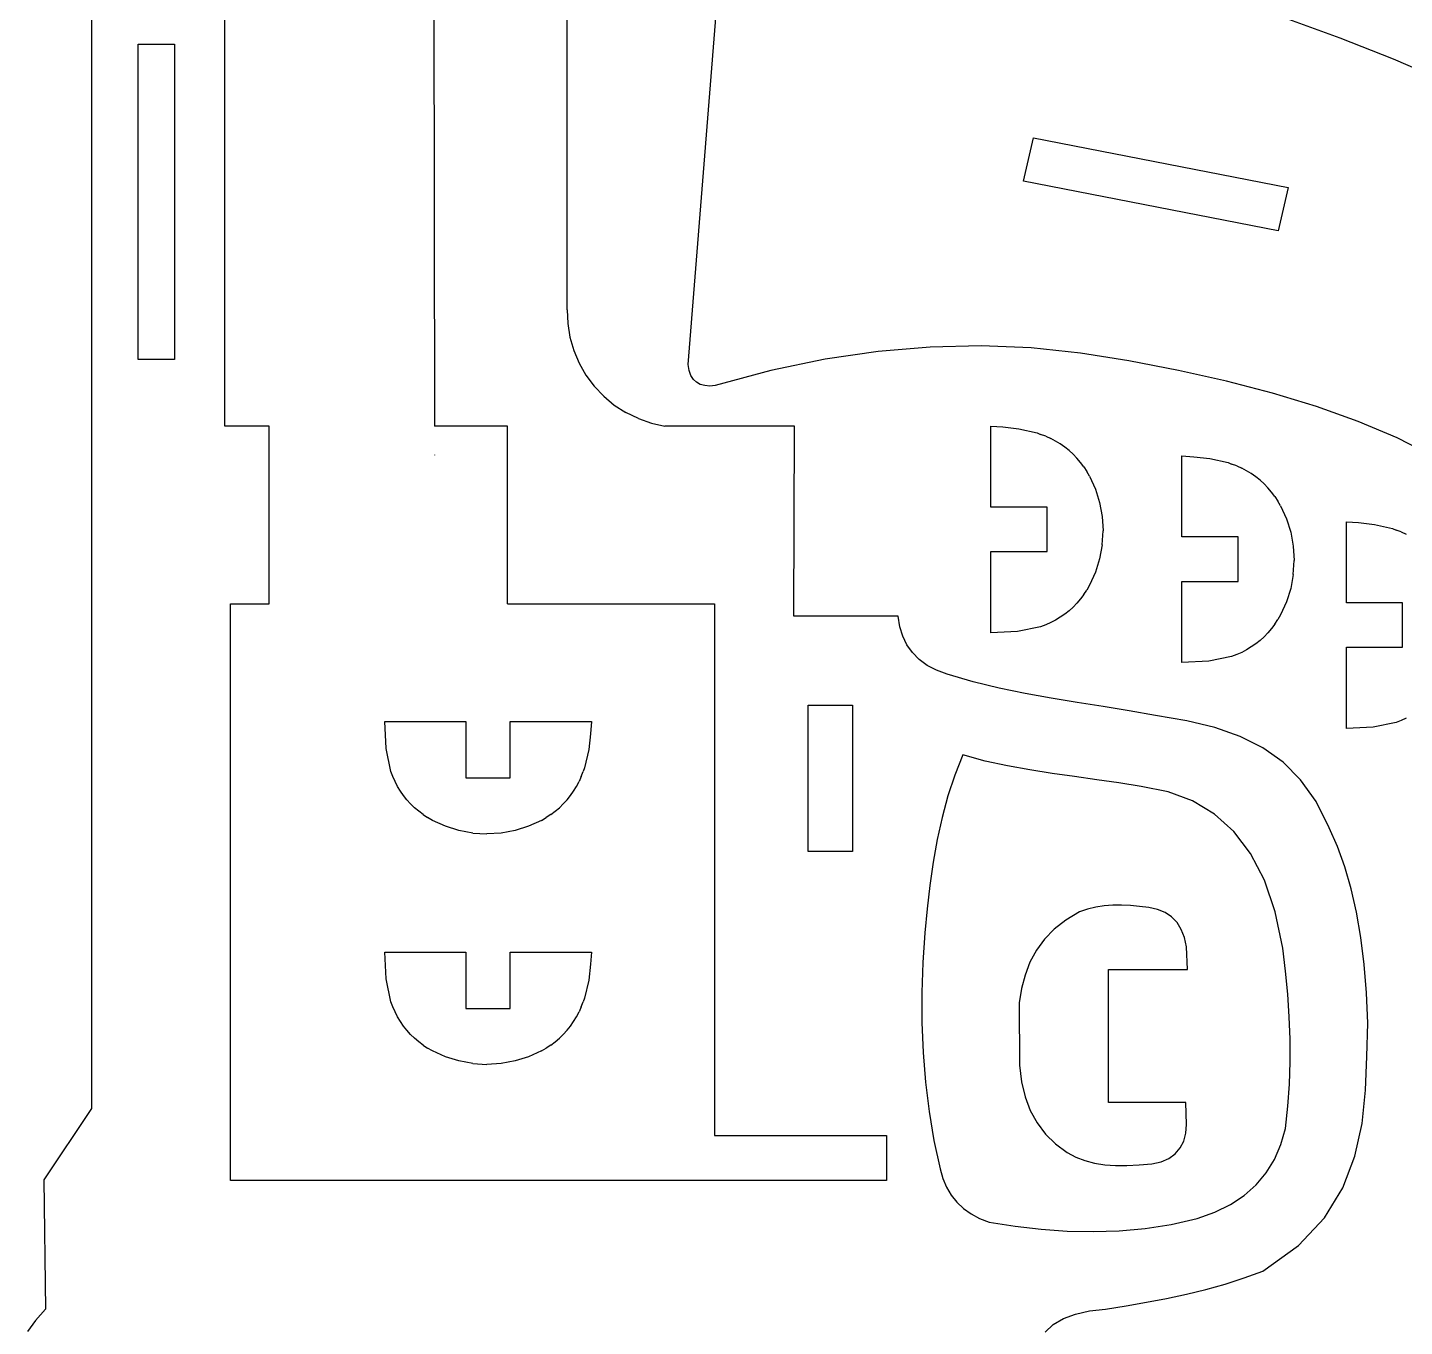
# Model space of a CAD drawing. Extents: x -1184 to 1184, y -939 to 939.
# Drawn here: x 48 to 621, y -313 to 228 of the extents above; entities that cross this region are included whole.
import ezdxf

# ---------------------------------------------------------------- set-up
doc = ezdxf.new("R2010")
doc.units = 0
doc.header["$MEASUREMENT"] = 0
doc.layers.get('0').update_dxf_attribs({"linetype": 'CONTINUOUS'})

msp = doc.modelspace()

# ---------------------------------------------------------------- linework, layer by layer
for p, q in [((74.29, 450.07), (74.29, -222.19)), ((129.85, 61.95), (129.85, 450.07)), ((216.84, 270.79), (217.26, 61.95)), ((272.5, 110.4), (272.5, 239.26)), ((322.89, 87.54), (334.6, 233.69)), ((571.48, 231.99), (594.46, 223.64)), ((93.74, 220.99), (108.92, 220.99)), ((93.74, 89.66), (93.74, 220.99)), ((108.92, 220.99), (108.92, 89.66)), ((594.46, 223.64), (616.65, 214.9)), ((616.65, 214.9), (640.08, 204.68)), ((462.58, 163.96), (466.78, 181.99)), ((466.78, 181.99), (572.92, 161.3)), ((568.72, 143.27), (462.58, 163.96)), ((572.92, 161.3), (568.72, 143.27)), ((272.5, 110.4), (272.73, 104.65)), ((272.73, 104.65), (273.65, 98.96)), ((273.65, 98.96), (275.23, 93.43)), ((275.23, 93.43), (277.47, 88.13)), ((402.09, 93.05), (379.96, 89.79)), ((423.76, 94.88), (402.09, 93.05)), ((445.01, 95.34), (423.76, 94.88)), ((465.86, 94.49), (445.01, 95.34)), ((486.34, 92.37), (465.86, 94.49)), ((506.48, 89.06), (486.34, 92.37)), ((108.92, 89.66), (93.74, 89.66)), ((277.47, 88.13), (280.33, 83.13)), ((323.32, 85.08), (322.89, 87.54)), ((379.96, 89.79), (357.36, 85.06)), ((527.18, 85.05), (506.48, 89.06)), ((280.33, 83.13), (283.76, 78.51)), ((324.06, 83.04), (323.32, 85.08)), ((325.09, 81.41), (324.06, 83.04)), ((326.41, 80.17), (325.09, 81.41)), ((357.36, 85.06), (334.24, 78.78)), ((547.19, 80.6), (527.18, 85.05)), ((566.39, 75.65), (547.19, 80.6)), ((283.76, 78.51), (287.72, 74.34)), ((327.99, 79.3), (326.41, 80.17)), ((329.84, 78.8), (327.99, 79.3)), ((331.92, 78.63), (329.84, 78.8)), ((334.24, 78.78), (331.92, 78.63)), ((584.71, 70.11), (566.39, 75.65)), ((287.72, 74.34), (292.15, 70.67)), ((292.15, 70.67), (296.99, 67.55)), ((602.04, 63.92), (584.71, 70.11)), ((302.17, 65.04), (296.99, 67.55)), ((302.17, 65.04), (307.61, 63.16)), ((307.61, 63.16), (313.24, 61.95)), ((618.3, 56.99), (602.04, 63.92)), ((148.35, 61.95), (129.85, 61.95)), ((148.35, -12.06), (148.35, 61.95)), ((247.71, 61.95), (217.26, 61.95)), ((247.71, -12.07), (247.71, 61.95)), ((367.24, 61.95), (313.24, 61.95)), ((366.96, -17.26), (367.24, 61.95)), ((449.02, 28.13), (449.02, 61.93)), ((449.02, 61.93), (454.06, 61.57)), ((454.06, 61.57), (460.7, 60.8)), ((460.7, 60.8), (468.27, 59.09)), ((468.27, 59.09), (469.75, 58.49)), ((471.89, 57.69), (469.75, 58.49)), ((471.89, 57.69), (473.98, 56.75)), ((476.01, 55.69), (473.98, 56.75)), ((477.96, 54.49), (476.01, 55.69)), ((479.83, 53.18), (477.96, 54.49)), ((481.62, 51.75), (479.83, 53.18)), ((483.32, 50.21), (481.62, 51.75)), ((633.4, 49.25), (618.3, 56.99)), ((217.28, 49.95), (217.28, 49.89)), ((484.91, 48.57), (483.32, 50.21)), ((486.4, 46.83), (484.91, 48.57)), ((487.77, 45), (486.4, 46.83)), ((528.62, 15.77), (528.62, 49.58)), ((528.62, 49.58), (533.65, 49.21)), ((533.65, 49.21), (540.29, 48.44)), ((540.29, 48.44), (547.86, 46.74)), ((547.86, 46.74), (549.34, 46.14)), ((551.48, 45.33), (549.34, 46.14)), ((487.77, 45), (489.03, 43.09)), ((490.16, 41.1), (489.03, 43.09)), ((490.16, 41.1), (492.6, 35.72)), ((551.48, 45.33), (553.57, 44.4)), ((555.6, 43.33), (553.57, 44.4)), ((557.55, 42.14), (555.6, 43.33)), ((559.43, 40.83), (557.55, 42.14)), ((561.21, 39.4), (559.43, 40.83)), ((492.6, 35.72), (494.37, 30.09)), ((562.91, 37.86), (561.21, 39.4)), ((564.5, 36.22), (562.91, 37.86)), ((565.99, 34.48), (564.5, 36.22)), ((567.36, 32.65), (565.99, 34.48)), ((494.37, 30.09), (495.44, 24.28)), ((567.36, 32.65), (568.62, 30.74)), ((569.75, 28.75), (568.62, 30.74)), ((569.75, 28.75), (572.19, 23.37)), ((472.48, 28.13), (449.02, 28.13)), ((472.48, 9.65), (472.48, 28.13)), ((495.44, 24.28), (495.8, 18.38)), ((572.19, 23.37), (573.96, 17.73)), ((495.44, 12.49), (495.8, 18.38)), ((573.96, 17.73), (575.03, 11.93)), ((597.16, -11.71), (597.16, 22.09)), ((597.16, 22.09), (602.2, 21.73)), ((602.2, 21.73), (608.84, 20.96)), ((608.84, 20.96), (616.41, 19.25)), ((616.41, 19.25), (617.89, 18.65)), ((620.03, 17.85), (617.89, 18.65)), ((620.03, 17.85), (622.12, 16.91)), ((495.44, 12.49), (494.37, 6.68)), ((552.07, 15.77), (528.62, 15.77)), ((552.07, -2.71), (552.07, 15.77)), ((575.03, 11.93), (575.39, 6.03)), ((449.02, -24.16), (449.02, 9.65)), ((449.02, 9.65), (472.48, 9.65)), ((494.37, 6.68), (492.6, 1.05)), ((575.03, 0.14), (575.39, 6.03)), ((492.6, 1.05), (490.16, -4.33)), ((575.03, 0.14), (573.96, -5.67)), ((490.16, -4.33), (489.03, -6.32)), ((528.62, -36.51), (528.62, -2.71)), ((528.62, -2.71), (552.07, -2.71)), ((573.96, -5.67), (572.19, -11.31)), ((486.4, -10.05), (484.91, -11.79)), ((487.78, -8.23), (486.4, -10.05)), ((487.78, -8.23), (489.03, -6.32)), ((572.19, -11.31), (569.75, -16.69)), ((132.25, -12.07), (148.35, -12.06)), ((132.25, -252.3), (132.25, -12.07)), ((247.71, -12.07), (333.86, -12.02)), ((333.86, -12.02), (333.86, -233.47)), ((479.84, -16.38), (477.96, -17.68)), ((481.63, -14.96), (479.84, -16.38)), ((483.32, -13.42), (481.63, -14.96)), ((484.91, -11.79), (483.32, -13.42)), ((569.75, -16.69), (568.62, -18.67)), ((620.62, -11.71), (597.16, -11.71)), ((620.62, -30.19), (620.62, -11.71)), ((410.39, -17.26), (366.96, -17.26)), ((411.13, -21.6), (410.39, -17.26)), ((412.36, -25.58), (411.13, -21.6)), ((469.75, -21.64), (460.21, -23.63)), ((471.89, -20.85), (469.75, -21.64)), ((473.98, -19.92), (471.89, -20.85)), ((476.01, -18.87), (473.98, -19.92)), ((477.96, -17.68), (476.01, -18.87)), ((565.99, -22.41), (564.51, -24.14)), ((567.37, -20.58), (565.99, -22.41)), ((567.37, -20.58), (568.62, -18.67)), ((414.1, -29.19), (412.36, -25.58)), ((460.21, -23.63), (449.02, -24.16)), ((561.22, -27.31), (559.43, -28.73)), ((562.91, -25.78), (561.22, -27.31)), ((564.51, -24.14), (562.91, -25.78)), ((416.35, -32.41), (414.1, -29.19)), ((419.13, -35.25), (416.35, -32.41)), ((549.34, -34), (539.8, -35.98)), ((551.48, -33.21), (549.34, -34)), ((553.57, -32.28), (551.48, -33.21)), ((555.6, -31.22), (553.57, -32.28)), ((557.55, -30.04), (555.6, -31.22)), ((559.43, -28.73), (557.55, -30.04)), ((597.16, -64), (597.16, -30.19)), ((597.16, -30.19), (620.62, -30.19)), ((422.46, -37.69), (419.13, -35.25)), ((426.33, -39.71), (422.46, -37.69)), ((430.77, -41.33), (426.33, -39.71)), ((539.8, -35.98), (528.62, -36.51)), ((441.63, -44.58), (430.77, -41.33)), ((452.47, -47.25), (441.63, -44.58)), ((463.32, -49.48), (452.47, -47.25)), ((474.18, -51.39), (463.32, -49.48)), ((485.03, -53.13), (474.18, -51.39)), ((372.93, -54.24), (391.41, -54.24)), ((372.93, -115.2), (372.93, -54.24)), ((391.41, -54.24), (391.41, -115.2)), ((495.88, -54.83), (485.03, -53.13)), ((506.73, -56.62), (495.88, -54.83)), ((517.58, -58.62), (506.73, -56.62)), ((197.07, -72.3), (196.54, -61.11)), ((196.54, -61.11), (230.35, -61.11)), ((230.35, -61.11), (230.35, -84.57)), ((248.83, -84.57), (248.83, -61.11)), ((248.83, -61.11), (282.63, -61.11)), ((282.63, -61.11), (282.27, -66.15)), ((530.63, -60.76), (517.58, -58.62)), ((542.41, -63.58), (530.63, -60.76)), ((617.89, -61.48), (608.35, -63.47)), ((620.03, -60.69), (617.89, -61.48)), ((622.12, -59.76), (620.03, -60.69)), ((282.27, -66.15), (281.5, -72.79)), ((552.98, -67.26), (542.41, -63.58)), ((562.41, -72), (552.98, -67.26)), ((608.35, -63.47), (597.16, -64)), ((199.06, -81.84), (197.07, -72.3)), ((281.5, -72.79), (279.79, -80.36)), ((570.77, -77.99), (562.41, -72)), ((437.43, -75.01), (434.06, -83.38)), ((446.71, -77.54), (437.43, -75.01)), ((456, -79.57), (446.71, -77.54)), ((465.28, -81.26), (456, -79.57)), ((578.11, -85.41), (570.77, -77.99)), ((199.85, -83.98), (199.06, -81.84)), ((200.78, -86.07), (199.85, -83.98)), ((230.35, -84.57), (248.83, -84.57)), ((278.39, -83.98), (277.45, -86.07)), ((278.39, -83.98), (279.19, -81.84)), ((279.79, -80.36), (279.19, -81.84)), ((434.06, -83.38), (431.18, -92.05)), ((474.57, -82.71), (465.28, -81.26)), ((483.86, -84.03), (474.57, -82.71)), ((493.14, -85.31), (483.86, -84.03)), ((502.43, -86.66), (493.14, -85.31)), ((584.52, -94.46), (578.11, -85.41)), ((201.83, -88.09), (200.78, -86.07)), ((203.02, -90.05), (201.83, -88.09)), ((204.32, -91.92), (203.02, -90.05)), ((273.88, -91.92), (275.19, -90.05)), ((275.19, -90.05), (276.39, -88.09)), ((276.39, -88.09), (277.45, -86.07)), ((511.71, -88.18), (502.43, -86.66)), ((522.88, -90.37), (511.71, -88.18)), ((533.07, -94.17), (522.88, -90.37)), ((205.74, -93.71), (204.32, -91.92)), ((207.28, -95.41), (205.74, -93.71)), ((208.91, -97), (207.28, -95.41)), ((210.65, -98.49), (208.91, -97)), ((267.53, -98.49), (269.27, -97)), ((269.27, -97), (270.91, -95.4)), ((270.91, -95.4), (272.45, -93.71)), ((272.45, -93.71), (273.88, -91.92)), ((431.18, -92.05), (428.75, -101.03)), ((542.24, -99.66), (533.07, -94.17)), ((590.04, -105.32), (584.52, -94.46)), ((212.47, -99.86), (210.65, -98.49)), ((212.47, -99.86), (214.38, -101.12)), ((216.37, -102.25), (214.38, -101.12)), ((221.75, -104.69), (216.37, -102.25)), ((261.8, -102.25), (256.42, -104.69)), ((261.8, -102.25), (263.79, -101.12)), ((265.7, -99.86), (263.79, -101.12)), ((265.7, -99.86), (267.53, -98.49)), ((428.75, -101.03), (426.72, -110.27)), ((550.31, -106.93), (542.24, -99.66)), ((227.38, -106.46), (221.75, -104.69)), ((233.19, -107.53), (227.38, -106.46)), ((233.19, -107.53), (239.09, -107.89)), ((244.98, -107.53), (239.09, -107.89)), ((250.79, -106.46), (244.98, -107.53)), ((256.42, -104.69), (250.79, -106.46)), ((557.25, -116.06), (550.31, -106.93)), ((593.48, -113.1), (590.04, -105.32)), ((426.72, -110.27), (425.04, -119.73)), ((596.51, -121.57), (593.48, -113.1)), ((391.41, -115.2), (372.93, -115.2)), ((425.04, -119.73), (423.65, -129.38)), ((563, -127.15), (557.25, -116.06)), ((599.13, -130.72), (596.51, -121.57)), ((423.65, -129.38), (422.52, -139.16)), ((567.5, -140.28), (563, -127.15)), ((601.34, -140.55), (599.13, -130.72)), ((499.84, -137.58), (496.25, -137.85)), ((503.49, -137.56), (499.84, -137.58)), ((507.22, -137.74), (503.49, -137.56)), ((422.52, -139.16), (421.58, -149.04)), ((485.91, -140.37), (480.27, -143.75)), ((489.29, -139.21), (485.91, -140.37)), ((492.74, -138.38), (489.29, -139.21)), ((496.25, -137.85), (492.74, -138.38)), ((511.01, -138.09), (507.22, -137.74)), ((514.88, -138.6), (511.01, -138.09)), ((518.49, -139.31), (514.88, -138.6)), ((521.65, -140.59), (518.49, -139.31)), ((524.36, -142.43), (521.65, -140.59)), ((526.61, -144.79), (524.36, -142.43)), ((570.7, -155.54), (567.5, -140.28)), ((603.15, -151.06), (601.34, -140.55)), ((421.58, -149.04), (420.72, -161.45)), ((475.43, -147.56), (471.36, -151.77)), ((480.27, -143.75), (475.43, -147.56)), ((528.4, -147.67), (526.61, -144.79)), ((529.72, -151.04), (528.4, -147.67)), ((471.36, -151.77), (468.01, -156.37)), ((530.57, -154.87), (529.72, -151.04)), ((530.94, -164.31), (530.57, -154.87)), ((604.54, -162.25), (603.15, -151.06)), ((197.07, -168.28), (196.54, -157.09)), ((196.54, -157.09), (230.35, -157.09)), ((230.35, -157.09), (230.35, -180.55)), ((248.83, -180.55), (248.83, -157.09)), ((248.83, -157.09), (282.63, -157.09)), ((282.63, -157.09), (282.27, -162.13)), ((468.01, -156.37), (465.33, -161.34)), ((571.83, -165.08), (570.7, -155.54)), ((282.27, -162.13), (281.5, -168.77)), ((420.72, -161.45), (420.29, -173.93)), ((465.33, -161.34), (463.28, -166.67)), ((498.06, -164.31), (530.94, -164.31)), ((498.06, -219.75), (498.06, -164.31)), ((572.72, -174.57), (571.83, -165.08)), ((605.52, -174.13), (604.54, -162.25)), ((199.06, -177.82), (197.07, -168.28)), ((281.5, -168.77), (279.79, -176.34)), ((463.28, -166.67), (461.8, -172.33)), ((199.85, -179.96), (199.06, -177.82)), ((278.39, -179.96), (279.19, -177.82)), ((279.79, -176.34), (279.19, -177.82)), ((420.29, -173.93), (420.3, -186.44)), ((461.8, -172.33), (460.85, -178.3)), ((573.35, -184.01), (572.72, -174.57)), ((606.09, -186.69), (605.52, -174.13)), ((200.78, -182.05), (199.85, -179.96)), ((201.83, -184.07), (200.78, -182.05)), ((230.35, -180.55), (248.83, -180.55)), ((276.39, -184.07), (277.45, -182.05)), ((278.39, -179.96), (277.45, -182.05)), ((460.85, -178.3), (460.99, -204.22)), ((203.02, -186.03), (201.83, -184.07)), ((204.32, -187.9), (203.02, -186.03)), ((205.74, -189.69), (204.32, -187.9)), ((272.45, -189.69), (273.88, -187.9)), ((273.88, -187.9), (275.19, -186.03)), ((275.19, -186.03), (276.39, -184.07)), ((420.3, -186.44), (420.78, -198.91)), ((573.71, -193.41), (573.35, -184.01)), ((605.75, -200.64), (606.09, -186.69)), ((207.28, -191.39), (205.74, -189.69)), ((208.91, -192.98), (207.28, -191.39)), ((210.65, -194.47), (208.91, -192.98)), ((212.47, -195.84), (210.65, -194.47)), ((265.7, -195.84), (267.53, -194.47)), ((267.53, -194.47), (269.27, -192.98)), ((269.27, -192.98), (270.91, -191.39)), ((270.91, -191.39), (272.45, -189.69)), ((573.75, -202.77), (573.71, -193.41)), ((212.47, -195.84), (214.38, -197.1)), ((216.37, -198.23), (214.38, -197.1)), ((221.75, -200.67), (216.37, -198.23)), ((227.38, -202.44), (221.75, -200.67)), ((256.42, -200.67), (250.79, -202.44)), ((261.8, -198.23), (256.42, -200.67)), ((261.8, -198.23), (263.79, -197.1)), ((265.7, -195.84), (263.79, -197.1)), ((420.78, -198.91), (421.76, -211.29)), ((605.14, -214.65), (605.75, -200.64)), ((233.19, -203.51), (227.38, -202.44)), ((233.19, -203.51), (239.09, -203.87)), ((244.98, -203.51), (239.09, -203.87)), ((250.79, -202.44), (244.98, -203.51)), ((460.99, -204.22), (461.8, -211.09)), ((573.47, -212.07), (573.75, -202.77)), ((421.76, -211.29), (423.27, -223.52)), ((461.8, -211.09), (463.29, -217.37)), ((572.82, -221.34), (573.47, -212.07)), ((463.29, -217.37), (465.44, -223.09)), ((603.68, -228.55), (605.14, -214.65)), ((74.29, -222.19), (54.5, -251.92)), ((423.27, -223.52), (425.33, -235.55)), ((465.44, -223.09), (468.27, -228.26)), ((530.29, -219.75), (498.06, -219.75)), ((530.58, -228.85), (530.29, -219.75)), ((571.8, -230.55), (572.82, -221.34)), ((468.27, -228.26), (471.77, -232.88)), ((530.28, -232.52), (530.58, -228.85)), ((600.75, -242.14), (603.68, -228.55)), ((333.86, -233.47), (405.56, -233.5)), ((405.56, -233.5), (405.56, -252.3)), ((471.77, -232.88), (475.93, -236.96)), ((529.4, -235.81), (530.28, -232.52)), ((569.91, -237.3), (571.8, -230.55)), ((425.33, -235.55), (427.96, -247.31)), ((475.93, -236.96), (480.77, -240.52)), ((480.77, -240.52), (484.42, -242.46)), ((525.85, -241.09), (527.92, -238.68)), ((527.92, -238.68), (529.4, -235.81)), ((567.24, -243.46), (569.91, -237.3)), ((484.42, -242.46), (488.24, -243.95)), ((488.24, -243.95), (492.27, -245)), ((492.27, -245), (496.52, -245.68)), ((496.52, -245.68), (501, -246)), ((501, -246), (505.75, -246.01)), ((505.75, -246.01), (510.78, -245.76)), ((510.78, -245.76), (516.1, -245.28)), ((516.1, -245.28), (519.94, -244.42)), ((519.94, -244.42), (523.19, -243.02)), ((523.19, -243.02), (525.85, -241.09)), ((563.81, -249.05), (567.24, -243.46)), ((595.75, -255.25), (600.75, -242.14)), ((54.5, -251.92), (55.1, -305.85)), ((405.56, -252.3), (132.25, -252.3)), ((427.96, -247.31), (429.08, -251.36)), ((429.08, -251.36), (430.6, -255.04)), ((559.6, -254.04), (563.81, -249.05)), ((430.6, -255.04), (432.54, -258.37)), ((554.61, -258.44), (559.6, -254.04)), ((588.09, -267.71), (595.75, -255.25)), ((432.54, -258.37), (434.88, -261.32)), ((434.88, -261.32), (437.63, -263.92)), ((542.32, -265.46), (548.85, -262.25)), ((548.85, -262.25), (554.61, -258.44)), ((437.63, -263.92), (440.8, -266.15)), ((440.8, -266.15), (444.37, -268.01)), ((444.37, -268.01), (448.35, -269.52)), ((448.35, -269.52), (459.19, -271.21)), ((524.18, -270.51), (535.02, -268.06)), ((535.02, -268.06), (542.32, -265.46)), ((577.16, -279.33), (588.09, -267.71)), ((459.19, -271.21), (470.02, -272.48)), ((470.02, -272.48), (480.85, -273.27)), ((480.85, -273.27), (491.68, -273.52)), ((491.68, -273.52), (502.52, -273.18)), ((502.52, -273.18), (513.35, -272.2)), ((513.35, -272.2), (524.18, -270.51)), ((562.35, -289.93), (577.16, -279.33)), ((554.52, -292.81), (562.35, -289.93)), ((530.5, -299.54), (538.61, -297.57)), ((538.61, -297.57), (546.6, -295.34)), ((546.6, -295.34), (554.52, -292.81)), ((505.42, -304.43), (513.93, -302.93)), ((513.93, -302.93), (522.28, -301.31)), ((522.28, -301.31), (530.5, -299.54)), ((55.1, -305.85), (50.99, -310.48)), ((475.04, -312.23), (479.24, -309.72)), ((479.24, -309.72), (484.26, -307.84)), ((484.26, -307.84), (490.09, -306.56)), ((490.09, -306.56), (496.74, -305.88)), ((496.74, -305.88), (505.42, -304.43)), ((50.99, -310.48), (47.67, -315.14)), ((471.66, -315.38), (475.04, -312.23))]:
    msp.add_line(p, q)

doc.saveas('drawing.dxf')
